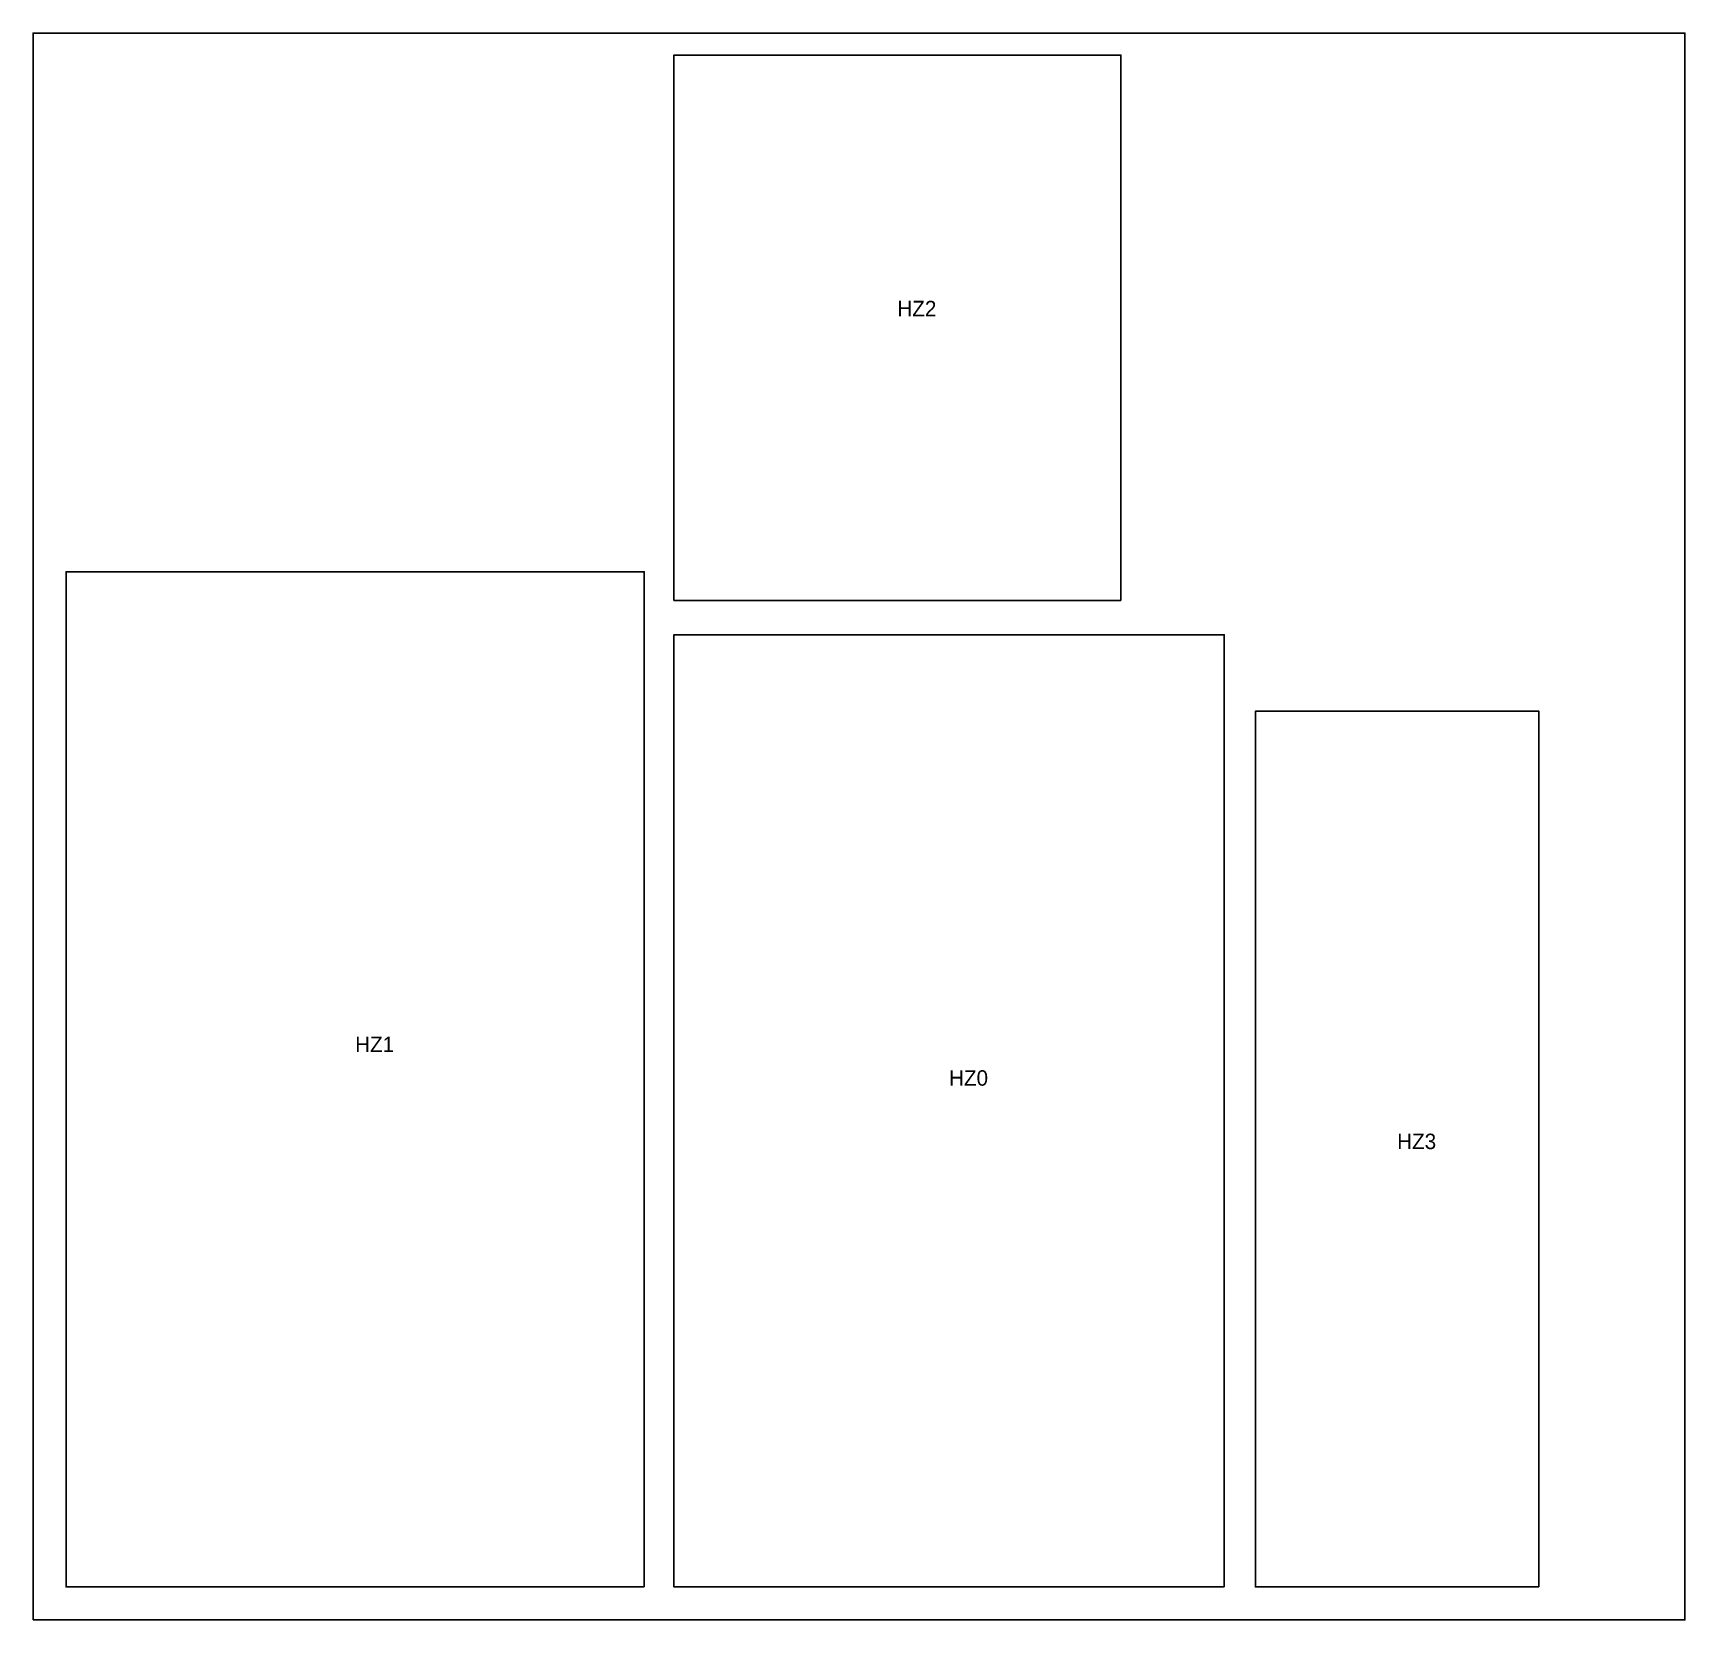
# Model space of a CAD drawing. Header units: millimetres. Extents: x 0 to 1500, y 0 to 1441.
import ezdxf

# ---------------------------------------------------------------- set-up
doc = ezdxf.new("R2010")
doc.units = ezdxf.units.MM
for name, color, linetype in [('HZ0', 7, 'Continuous'), ('HZ1', 7, 'Continuous'), ('HZ2', 7, 'Continuous'), ('HZ3', 7, 'Continuous')]:
    doc.layers.add(name, color=color, linetype=linetype)

msp = doc.modelspace()

# ---------------------------------------------------------------- linework, layer by layer
msp.add_lwpolyline([(0, 0), (1500, 0), (1500, 1441.4), (0, 1441.4)], close=True)
at = {"layer": 'HZ0'}
msp.add_lwpolyline([(1081.7, 30), (582, 30), (582, 88), (582, 113.6), (582, 142.1), (582, 173.5), (582, 208), (582, 245.4), (582, 285.5), (582, 327.7), (582, 371.6), (582, 416.7), (582, 462.4), (582, 508.1), (582, 639.4), (582, 679.4), (582, 716.8), (582, 751.4), (582, 811.2), (582, 836.9), (582, 894.9), (1081.7, 894.9), (1081.7, 860.5), (1081.7, 836.9), (1081.7, 811.2), (1081.7, 782.8), (1081.7, 751.4), (1081.7, 716.8), (1081.7, 679.4), (1081.7, 639.4), (1081.7, 597.2), (1081.7, 553.3), (1081.7, 508.1), (1081.7, 462.4), (1081.7, 416.7), (1081.7, 371.6), (1081.7, 327.7), (1081.7, 285.5), (1081.7, 245.4), (1081.7, 208), (1081.7, 173.5), (1081.7, 142.1), (1081.7, 113.6), (1081.7, 88), (1081.7, 64.4), (1081.7, 30)], close=True, dxfattribs=at)
at = {"layer": 'HZ1'}
msp.add_lwpolyline([(555, 30), (30, 30), (30, 89.3), (30, 116.1), (30, 146), (30, 179.4), (30, 216.3), (30, 256.5), (30, 299.6), (30, 540.6), (30, 589.4), (30, 636.9), (30, 682.5), (30, 725.6), (30, 765.8), (30, 802.7), (30, 952.1), (555, 952.1), (555, 917.2), (555, 836.1), (555, 802.7), (555, 765.8), (555, 725.6), (555, 682.5), (555, 636.9), (555, 589.4), (555, 540.6), (555, 491.1), (555, 441.6), (555, 392.7), (555, 345.2), (555, 299.6), (555, 256.5), (555, 216.3), (555, 179.4), (555, 116.1), (555, 89.3), (555, 30)], close=True, dxfattribs=at)
at = {"layer": 'HZ2'}
msp.add_lwpolyline([(987.8, 926), (582, 926), (582, 1031.4), (582, 1050.8), (582, 1152.8), (582, 1173.7), (582, 1194.6), (582, 1296.6), (582, 1316.1), (582, 1335.2), (582, 1354.1), (582, 1421.4), (987.8, 1421.4), (987.8, 1391.1), (987.8, 1372.7), (987.8, 1354.1), (987.8, 1335.2), (987.8, 1316.1), (987.8, 1296.6), (987.8, 1276.7), (987.8, 1256.6), (987.8, 1236.1), (987.8, 1215.5), (987.8, 1194.6), (987.8, 1173.7), (987.8, 1152.8), (987.8, 1132), (987.8, 1111.3), (987.8, 1090.8), (987.8, 1070.7), (987.8, 1050.8), (987.8, 1031.4), (987.8, 1012.2), (987.8, 993.3), (987.8, 974.7), (987.8, 956.3), (987.8, 926)], close=True, dxfattribs=at)
at = {"layer": 'HZ3'}
msp.add_lwpolyline([(1367.4, 30), (1110, 30), (1110, 60.2), (1110, 79.9), (1110, 102), (1110, 127.1), (1110, 155.6), (1110, 187.4), (1110, 222.2), (1110, 259.8), (1110, 299.7), (1110, 384.2), (1110, 427.7), (1110, 514), (1110, 555.7), (1110, 595.6), (1110, 633.1), (1110, 668), (1110, 699.7), (1110, 728.2), (1110, 753.4), (1110, 775.5), (1110, 795.1), (1110, 825.4), (1367.4, 825.4), (1367.4, 795.1), (1367.4, 775.5), (1367.4, 753.4), (1367.4, 728.2), (1367.4, 699.7), (1367.4, 668), (1367.4, 633.1), (1367.4, 595.6), (1367.4, 555.7), (1367.4, 514), (1367.4, 471.2), (1367.4, 427.7), (1367.4, 384.2), (1367.4, 341.3), (1367.4, 299.7), (1367.4, 259.8), (1367.4, 222.2), (1367.4, 187.4), (1367.4, 155.6), (1367.4, 127.1), (1367.4, 102), (1367.4, 79.9), (1367.4, 60.2), (1367.4, 30)], close=True, dxfattribs=at)

# ---------------------------------------------------------------- texts
for s, p in [('HZ2', (784.9, 1184.2)), ('HZ1', (292.5, 515.8)), ('HZ0', (831.8, 485.3)), ('HZ3', (1238.7, 427.7))]:
    msp.add_text(s, height=14).set_placement(p)

doc.saveas('drawing.dxf')
